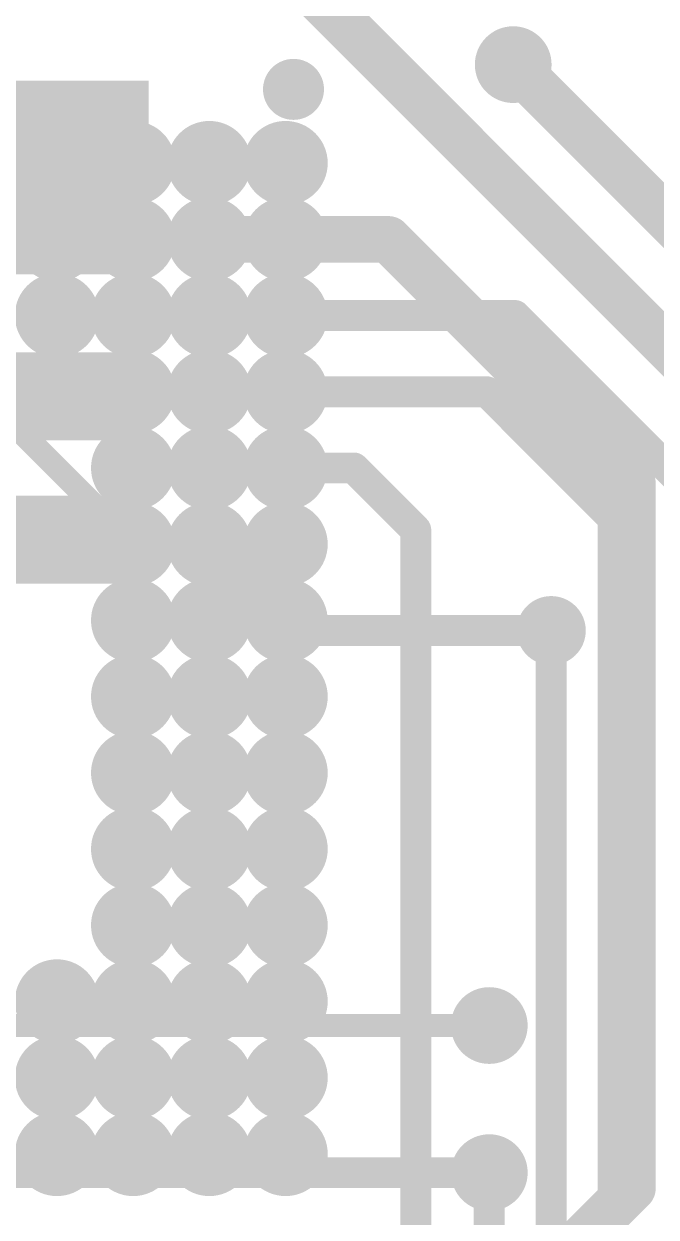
# Model space of a CAD drawing. Header units: millimetres. Extents: x -0.39 to 4.37, y -0.38 to 3.54.
# Drawn here: x 0.7956 to 0.9589, y 1.2773 to 1.5855 of the extents above; entities that cross this region are included whole.
import ezdxf

# ---------------------------------------------------------------- set-up
doc = ezdxf.new("R2010")
doc.units = ezdxf.units.MM
doc.header["$MEASUREMENT"] = 0
for name, color, linetype in [('BottomLayer', 5, 'Continuous'), ('BottomPaste', 16, 'Continuous'), ('BottomSolder', 6, 'Continuous'), ('TopLayer', 1, 'Continuous'), ('TopOverlay', 2, 'Continuous'), ('TopPaste', 8, 'Continuous'), ('TopSolder', 216, 'Continuous'), ('ViaHoleLayer', 16, 'Continuous')]:
    doc.layers.add(name, color=color, linetype=linetype)

# ---------------------------------------------------------------- blocks, each defined once
blk = doc.blocks.new('BGA_153_321')
at = {"layer": 'TopLayer'}
h = blk.add_hatch(color=1, dxfattribs=at)
edge = h.paths.add_edge_path()
edge.add_arc((-0.12795, 0.12795), 0.00689, 0, 360)
h = blk.add_hatch(color=1, dxfattribs=at)
edge = h.paths.add_edge_path()
edge.add_arc((-0.10827, 0.12795), 0.00689, 0, 360)
h = blk.add_hatch(color=1, dxfattribs=at)
edge = h.paths.add_edge_path()
edge.add_arc((-0.08858, 0.12795), 0.00689, 0, 360)
h = blk.add_hatch(color=1, dxfattribs=at)
edge = h.paths.add_edge_path()
edge.add_arc((-0.0689, 0.12795), 0.00689, 0, 360)
h = blk.add_hatch(color=1, dxfattribs=at)
edge = h.paths.add_edge_path()
edge.add_arc((-0.04921, 0.12795), 0.00689, 0, 360)
h = blk.add_hatch(color=1, dxfattribs=at)
edge = h.paths.add_edge_path()
edge.add_arc((-0.02953, 0.12795), 0.00689, 0, 360)
h = blk.add_hatch(color=1, dxfattribs=at)
edge = h.paths.add_edge_path()
edge.add_arc((-0.00984, 0.12795), 0.00689, 0, 360)
h = blk.add_hatch(color=1, dxfattribs=at)
edge = h.paths.add_edge_path()
edge.add_arc((0.00984, 0.12795), 0.00689, 0, 360)
h = blk.add_hatch(color=1, dxfattribs=at)
edge = h.paths.add_edge_path()
edge.add_arc((0.02953, 0.12795), 0.00689, 0, 360)
h = blk.add_hatch(color=1, dxfattribs=at)
edge = h.paths.add_edge_path()
edge.add_arc((0.04921, 0.12795), 0.00689, 0, 360)
h = blk.add_hatch(color=1, dxfattribs=at)
edge = h.paths.add_edge_path()
edge.add_arc((0.0689, 0.12795), 0.00689, 0, 360)
h = blk.add_hatch(color=1, dxfattribs=at)
edge = h.paths.add_edge_path()
edge.add_arc((0.08858, 0.12795), 0.00689, 0, 360)
h = blk.add_hatch(color=1, dxfattribs=at)
edge = h.paths.add_edge_path()
edge.add_arc((0.10827, 0.12795), 0.00689, 0, 360)
h = blk.add_hatch(color=1, dxfattribs=at)
edge = h.paths.add_edge_path()
edge.add_arc((0.12795, 0.12795), 0.00689, 0, 360)
h = blk.add_hatch(color=1, dxfattribs=at)
edge = h.paths.add_edge_path()
edge.add_arc((-0.12795, 0.10827), 0.00689, 0, 360)
h = blk.add_hatch(color=1, dxfattribs=at)
edge = h.paths.add_edge_path()
edge.add_arc((-0.10827, 0.10827), 0.00689, 0, 360)
h = blk.add_hatch(color=1, dxfattribs=at)
edge = h.paths.add_edge_path()
edge.add_arc((-0.08858, 0.10827), 0.00689, 0, 360)
h = blk.add_hatch(color=1, dxfattribs=at)
edge = h.paths.add_edge_path()
edge.add_arc((-0.0689, 0.10827), 0.00689, 0, 360)
h = blk.add_hatch(color=1, dxfattribs=at)
edge = h.paths.add_edge_path()
edge.add_arc((-0.04921, 0.10827), 0.00689, 0, 360)
h = blk.add_hatch(color=1, dxfattribs=at)
edge = h.paths.add_edge_path()
edge.add_arc((-0.02953, 0.10827), 0.00689, 0, 360)
h = blk.add_hatch(color=1, dxfattribs=at)
edge = h.paths.add_edge_path()
edge.add_arc((-0.00984, 0.10827), 0.00689, 0, 360)
h = blk.add_hatch(color=1, dxfattribs=at)
edge = h.paths.add_edge_path()
edge.add_arc((0.00984, 0.10827), 0.00689, 0, 360)
h = blk.add_hatch(color=1, dxfattribs=at)
edge = h.paths.add_edge_path()
edge.add_arc((0.02953, 0.10827), 0.00689, 0, 360)
h = blk.add_hatch(color=1, dxfattribs=at)
edge = h.paths.add_edge_path()
edge.add_arc((0.04921, 0.10827), 0.00689, 0, 360)
h = blk.add_hatch(color=1, dxfattribs=at)
edge = h.paths.add_edge_path()
edge.add_arc((0.0689, 0.10827), 0.00689, 0, 360)
h = blk.add_hatch(color=1, dxfattribs=at)
edge = h.paths.add_edge_path()
edge.add_arc((0.08858, 0.10827), 0.00689, 0, 360)
h = blk.add_hatch(color=1, dxfattribs=at)
edge = h.paths.add_edge_path()
edge.add_arc((0.10827, 0.10827), 0.00689, 0, 360)
h = blk.add_hatch(color=1, dxfattribs=at)
edge = h.paths.add_edge_path()
edge.add_arc((0.12795, 0.10827), 0.00689, 0, 360)
h = blk.add_hatch(color=1, dxfattribs=at)
edge = h.paths.add_edge_path()
edge.add_arc((-0.12795, 0.08858), 0.00689, 0, 360)
h = blk.add_hatch(color=1, dxfattribs=at)
edge = h.paths.add_edge_path()
edge.add_arc((-0.10827, 0.08858), 0.00689, 0, 360)
h = blk.add_hatch(color=1, dxfattribs=at)
edge = h.paths.add_edge_path()
edge.add_arc((-0.08858, 0.08858), 0.00689, 0, 360)
h = blk.add_hatch(color=1, dxfattribs=at)
edge = h.paths.add_edge_path()
edge.add_arc((-0.0689, 0.08858), 0.00689, 0, 360)
h = blk.add_hatch(color=1, dxfattribs=at)
edge = h.paths.add_edge_path()
edge.add_arc((-0.04921, 0.08858), 0.00689, 0, 360)
h = blk.add_hatch(color=1, dxfattribs=at)
edge = h.paths.add_edge_path()
edge.add_arc((-0.02953, 0.08858), 0.00689, 0, 360)
h = blk.add_hatch(color=1, dxfattribs=at)
edge = h.paths.add_edge_path()
edge.add_arc((-0.00984, 0.08858), 0.00689, 0, 360)
h = blk.add_hatch(color=1, dxfattribs=at)
edge = h.paths.add_edge_path()
edge.add_arc((0.00984, 0.08858), 0.00689, 0, 360)
h = blk.add_hatch(color=1, dxfattribs=at)
edge = h.paths.add_edge_path()
edge.add_arc((0.02953, 0.08858), 0.00689, 0, 360)
h = blk.add_hatch(color=1, dxfattribs=at)
edge = h.paths.add_edge_path()
edge.add_arc((0.04921, 0.08858), 0.00689, 0, 360)
h = blk.add_hatch(color=1, dxfattribs=at)
edge = h.paths.add_edge_path()
edge.add_arc((0.0689, 0.08858), 0.00689, 0, 360)
h = blk.add_hatch(color=1, dxfattribs=at)
edge = h.paths.add_edge_path()
edge.add_arc((0.08858, 0.08858), 0.00689, 0, 360)
h = blk.add_hatch(color=1, dxfattribs=at)
edge = h.paths.add_edge_path()
edge.add_arc((0.10827, 0.08858), 0.00689, 0, 360)
h = blk.add_hatch(color=1, dxfattribs=at)
edge = h.paths.add_edge_path()
edge.add_arc((0.12795, 0.08858), 0.00689, 0, 360)
h = blk.add_hatch(color=1, dxfattribs=at)
edge = h.paths.add_edge_path()
edge.add_arc((-0.12795, 0.0689), 0.00689, 0, 360)
h = blk.add_hatch(color=1, dxfattribs=at)
edge = h.paths.add_edge_path()
edge.add_arc((-0.10827, 0.0689), 0.00689, 0, 360)
h = blk.add_hatch(color=1, dxfattribs=at)
edge = h.paths.add_edge_path()
edge.add_arc((-0.08858, 0.0689), 0.00689, 0, 360)
h = blk.add_hatch(color=1, dxfattribs=at)
edge = h.paths.add_edge_path()
edge.add_arc((-0.0689, 0.0689), 0.00689, 0, 360)
h = blk.add_hatch(color=1, dxfattribs=at)
edge = h.paths.add_edge_path()
edge.add_arc((0.08858, 0.0689), 0.00689, 0, 360)
h = blk.add_hatch(color=1, dxfattribs=at)
edge = h.paths.add_edge_path()
edge.add_arc((0.10827, 0.0689), 0.00689, 0, 360)
h = blk.add_hatch(color=1, dxfattribs=at)
edge = h.paths.add_edge_path()
edge.add_arc((0.12795, 0.0689), 0.00689, 0, 360)
at = {"layer": 'TopPaste'}
h = blk.add_hatch(color=8, dxfattribs=at)
edge = h.paths.add_edge_path()
edge.add_arc((-0.12795, 0.12795), 0.00689, 0, 360)
h = blk.add_hatch(color=8, dxfattribs=at)
edge = h.paths.add_edge_path()
edge.add_arc((-0.10827, 0.12795), 0.00689, 0, 360)
h = blk.add_hatch(color=8, dxfattribs=at)
edge = h.paths.add_edge_path()
edge.add_arc((-0.08858, 0.12795), 0.00689, 0, 360)
h = blk.add_hatch(color=8, dxfattribs=at)
edge = h.paths.add_edge_path()
edge.add_arc((-0.0689, 0.12795), 0.00689, 0, 360)
h = blk.add_hatch(color=8, dxfattribs=at)
edge = h.paths.add_edge_path()
edge.add_arc((-0.04921, 0.12795), 0.00689, 0, 360)
h = blk.add_hatch(color=8, dxfattribs=at)
edge = h.paths.add_edge_path()
edge.add_arc((-0.02953, 0.12795), 0.00689, 0, 360)
h = blk.add_hatch(color=8, dxfattribs=at)
edge = h.paths.add_edge_path()
edge.add_arc((-0.00984, 0.12795), 0.00689, 0, 360)
h = blk.add_hatch(color=8, dxfattribs=at)
edge = h.paths.add_edge_path()
edge.add_arc((0.00984, 0.12795), 0.00689, 0, 360)
h = blk.add_hatch(color=8, dxfattribs=at)
edge = h.paths.add_edge_path()
edge.add_arc((0.02953, 0.12795), 0.00689, 0, 360)
h = blk.add_hatch(color=8, dxfattribs=at)
edge = h.paths.add_edge_path()
edge.add_arc((0.04921, 0.12795), 0.00689, 0, 360)
h = blk.add_hatch(color=8, dxfattribs=at)
edge = h.paths.add_edge_path()
edge.add_arc((0.0689, 0.12795), 0.00689, 0, 360)
h = blk.add_hatch(color=8, dxfattribs=at)
edge = h.paths.add_edge_path()
edge.add_arc((0.08858, 0.12795), 0.00689, 0, 360)
h = blk.add_hatch(color=8, dxfattribs=at)
edge = h.paths.add_edge_path()
edge.add_arc((0.10827, 0.12795), 0.00689, 0, 360)
h = blk.add_hatch(color=8, dxfattribs=at)
edge = h.paths.add_edge_path()
edge.add_arc((0.12795, 0.12795), 0.00689, 0, 360)
h = blk.add_hatch(color=8, dxfattribs=at)
edge = h.paths.add_edge_path()
edge.add_arc((-0.12795, 0.10827), 0.00689, 0, 360)
h = blk.add_hatch(color=8, dxfattribs=at)
edge = h.paths.add_edge_path()
edge.add_arc((-0.10827, 0.10827), 0.00689, 0, 360)
h = blk.add_hatch(color=8, dxfattribs=at)
edge = h.paths.add_edge_path()
edge.add_arc((-0.08858, 0.10827), 0.00689, 0, 360)
h = blk.add_hatch(color=8, dxfattribs=at)
edge = h.paths.add_edge_path()
edge.add_arc((-0.0689, 0.10827), 0.00689, 0, 360)
h = blk.add_hatch(color=8, dxfattribs=at)
edge = h.paths.add_edge_path()
edge.add_arc((-0.04921, 0.10827), 0.00689, 0, 360)
h = blk.add_hatch(color=8, dxfattribs=at)
edge = h.paths.add_edge_path()
edge.add_arc((-0.02953, 0.10827), 0.00689, 0, 360)
h = blk.add_hatch(color=8, dxfattribs=at)
edge = h.paths.add_edge_path()
edge.add_arc((-0.00984, 0.10827), 0.00689, 0, 360)
h = blk.add_hatch(color=8, dxfattribs=at)
edge = h.paths.add_edge_path()
edge.add_arc((0.00984, 0.10827), 0.00689, 0, 360)
h = blk.add_hatch(color=8, dxfattribs=at)
edge = h.paths.add_edge_path()
edge.add_arc((0.02953, 0.10827), 0.00689, 0, 360)
h = blk.add_hatch(color=8, dxfattribs=at)
edge = h.paths.add_edge_path()
edge.add_arc((0.04921, 0.10827), 0.00689, 0, 360)
h = blk.add_hatch(color=8, dxfattribs=at)
edge = h.paths.add_edge_path()
edge.add_arc((0.0689, 0.10827), 0.00689, 0, 360)
h = blk.add_hatch(color=8, dxfattribs=at)
edge = h.paths.add_edge_path()
edge.add_arc((0.08858, 0.10827), 0.00689, 0, 360)
h = blk.add_hatch(color=8, dxfattribs=at)
edge = h.paths.add_edge_path()
edge.add_arc((0.10827, 0.10827), 0.00689, 0, 360)
h = blk.add_hatch(color=8, dxfattribs=at)
edge = h.paths.add_edge_path()
edge.add_arc((0.12795, 0.10827), 0.00689, 0, 360)
h = blk.add_hatch(color=8, dxfattribs=at)
edge = h.paths.add_edge_path()
edge.add_arc((-0.12795, 0.08858), 0.00689, 0, 360)
h = blk.add_hatch(color=8, dxfattribs=at)
edge = h.paths.add_edge_path()
edge.add_arc((-0.10827, 0.08858), 0.00689, 0, 360)
h = blk.add_hatch(color=8, dxfattribs=at)
edge = h.paths.add_edge_path()
edge.add_arc((-0.08858, 0.08858), 0.00689, 0, 360)
h = blk.add_hatch(color=8, dxfattribs=at)
edge = h.paths.add_edge_path()
edge.add_arc((-0.0689, 0.08858), 0.00689, 0, 360)
h = blk.add_hatch(color=8, dxfattribs=at)
edge = h.paths.add_edge_path()
edge.add_arc((-0.04921, 0.08858), 0.00689, 0, 360)
h = blk.add_hatch(color=8, dxfattribs=at)
edge = h.paths.add_edge_path()
edge.add_arc((-0.02953, 0.08858), 0.00689, 0, 360)
h = blk.add_hatch(color=8, dxfattribs=at)
edge = h.paths.add_edge_path()
edge.add_arc((-0.00984, 0.08858), 0.00689, 0, 360)
h = blk.add_hatch(color=8, dxfattribs=at)
edge = h.paths.add_edge_path()
edge.add_arc((0.00984, 0.08858), 0.00689, 0, 360)
h = blk.add_hatch(color=8, dxfattribs=at)
edge = h.paths.add_edge_path()
edge.add_arc((0.02953, 0.08858), 0.00689, 0, 360)
h = blk.add_hatch(color=8, dxfattribs=at)
edge = h.paths.add_edge_path()
edge.add_arc((0.04921, 0.08858), 0.00689, 0, 360)
h = blk.add_hatch(color=8, dxfattribs=at)
edge = h.paths.add_edge_path()
edge.add_arc((0.0689, 0.08858), 0.00689, 0, 360)
h = blk.add_hatch(color=8, dxfattribs=at)
edge = h.paths.add_edge_path()
edge.add_arc((0.08858, 0.08858), 0.00689, 0, 360)
h = blk.add_hatch(color=8, dxfattribs=at)
edge = h.paths.add_edge_path()
edge.add_arc((0.10827, 0.08858), 0.00689, 0, 360)
h = blk.add_hatch(color=8, dxfattribs=at)
edge = h.paths.add_edge_path()
edge.add_arc((0.12795, 0.08858), 0.00689, 0, 360)
h = blk.add_hatch(color=8, dxfattribs=at)
edge = h.paths.add_edge_path()
edge.add_arc((-0.12795, 0.0689), 0.00689, 0, 360)
h = blk.add_hatch(color=8, dxfattribs=at)
edge = h.paths.add_edge_path()
edge.add_arc((-0.10827, 0.0689), 0.00689, 0, 360)
h = blk.add_hatch(color=8, dxfattribs=at)
edge = h.paths.add_edge_path()
edge.add_arc((-0.08858, 0.0689), 0.00689, 0, 360)
h = blk.add_hatch(color=8, dxfattribs=at)
edge = h.paths.add_edge_path()
edge.add_arc((-0.0689, 0.0689), 0.00689, 0, 360)
h = blk.add_hatch(color=8, dxfattribs=at)
edge = h.paths.add_edge_path()
edge.add_arc((0.08858, 0.0689), 0.00689, 0, 360)
h = blk.add_hatch(color=8, dxfattribs=at)
edge = h.paths.add_edge_path()
edge.add_arc((0.10827, 0.0689), 0.00689, 0, 360)
h = blk.add_hatch(color=8, dxfattribs=at)
edge = h.paths.add_edge_path()
edge.add_arc((0.12795, 0.0689), 0.00689, 0, 360)
at = {"layer": 'TopSolder'}
h = blk.add_hatch(color=216, dxfattribs=at)
edge = h.paths.add_edge_path()
edge.add_arc((-0.12795, 0.12795), 0.01089, 0, 360)
h = blk.add_hatch(color=216, dxfattribs=at)
edge = h.paths.add_edge_path()
edge.add_arc((-0.10827, 0.12795), 0.01089, 0, 360)
h = blk.add_hatch(color=216, dxfattribs=at)
edge = h.paths.add_edge_path()
edge.add_arc((-0.08858, 0.12795), 0.01089, 0, 360)
h = blk.add_hatch(color=216, dxfattribs=at)
edge = h.paths.add_edge_path()
edge.add_arc((-0.0689, 0.12795), 0.01089, 0, 360)
h = blk.add_hatch(color=216, dxfattribs=at)
edge = h.paths.add_edge_path()
edge.add_arc((-0.04921, 0.12795), 0.01089, 0, 360)
h = blk.add_hatch(color=216, dxfattribs=at)
edge = h.paths.add_edge_path()
edge.add_arc((-0.02953, 0.12795), 0.01089, 0, 360)
h = blk.add_hatch(color=216, dxfattribs=at)
edge = h.paths.add_edge_path()
edge.add_arc((-0.00984, 0.12795), 0.01089, 0, 360)
h = blk.add_hatch(color=216, dxfattribs=at)
edge = h.paths.add_edge_path()
edge.add_arc((0.00984, 0.12795), 0.01089, 0, 360)
h = blk.add_hatch(color=216, dxfattribs=at)
edge = h.paths.add_edge_path()
edge.add_arc((0.02953, 0.12795), 0.01089, 0, 360)
h = blk.add_hatch(color=216, dxfattribs=at)
edge = h.paths.add_edge_path()
edge.add_arc((0.04921, 0.12795), 0.01089, 0, 360)
h = blk.add_hatch(color=216, dxfattribs=at)
edge = h.paths.add_edge_path()
edge.add_arc((0.0689, 0.12795), 0.01089, 0, 360)
h = blk.add_hatch(color=216, dxfattribs=at)
edge = h.paths.add_edge_path()
edge.add_arc((0.08858, 0.12795), 0.01089, 0, 360)
h = blk.add_hatch(color=216, dxfattribs=at)
edge = h.paths.add_edge_path()
edge.add_arc((0.10827, 0.12795), 0.01089, 0, 360)
h = blk.add_hatch(color=216, dxfattribs=at)
edge = h.paths.add_edge_path()
edge.add_arc((0.12795, 0.12795), 0.01089, 0, 360)
h = blk.add_hatch(color=216, dxfattribs=at)
edge = h.paths.add_edge_path()
edge.add_arc((-0.12795, 0.10827), 0.01089, 0, 360)
h = blk.add_hatch(color=216, dxfattribs=at)
edge = h.paths.add_edge_path()
edge.add_arc((-0.10827, 0.10827), 0.01089, 0, 360)
h = blk.add_hatch(color=216, dxfattribs=at)
edge = h.paths.add_edge_path()
edge.add_arc((-0.08858, 0.10827), 0.01089, 0, 360)
h = blk.add_hatch(color=216, dxfattribs=at)
edge = h.paths.add_edge_path()
edge.add_arc((-0.0689, 0.10827), 0.01089, 0, 360)
h = blk.add_hatch(color=216, dxfattribs=at)
edge = h.paths.add_edge_path()
edge.add_arc((-0.04921, 0.10827), 0.01089, 0, 360)
h = blk.add_hatch(color=216, dxfattribs=at)
edge = h.paths.add_edge_path()
edge.add_arc((-0.02953, 0.10827), 0.01089, 0, 360)
h = blk.add_hatch(color=216, dxfattribs=at)
edge = h.paths.add_edge_path()
edge.add_arc((-0.00984, 0.10827), 0.01089, 0, 360)
h = blk.add_hatch(color=216, dxfattribs=at)
edge = h.paths.add_edge_path()
edge.add_arc((0.00984, 0.10827), 0.01089, 0, 360)
h = blk.add_hatch(color=216, dxfattribs=at)
edge = h.paths.add_edge_path()
edge.add_arc((0.02953, 0.10827), 0.01089, 0, 360)
h = blk.add_hatch(color=216, dxfattribs=at)
edge = h.paths.add_edge_path()
edge.add_arc((0.04921, 0.10827), 0.01089, 0, 360)
h = blk.add_hatch(color=216, dxfattribs=at)
edge = h.paths.add_edge_path()
edge.add_arc((0.0689, 0.10827), 0.01089, 0, 360)
h = blk.add_hatch(color=216, dxfattribs=at)
edge = h.paths.add_edge_path()
edge.add_arc((0.08858, 0.10827), 0.01089, 0, 360)
h = blk.add_hatch(color=216, dxfattribs=at)
edge = h.paths.add_edge_path()
edge.add_arc((0.10827, 0.10827), 0.01089, 0, 360)
h = blk.add_hatch(color=216, dxfattribs=at)
edge = h.paths.add_edge_path()
edge.add_arc((0.12795, 0.10827), 0.01089, 0, 360)
h = blk.add_hatch(color=216, dxfattribs=at)
edge = h.paths.add_edge_path()
edge.add_arc((-0.12795, 0.08858), 0.01089, 0, 360)
h = blk.add_hatch(color=216, dxfattribs=at)
edge = h.paths.add_edge_path()
edge.add_arc((-0.10827, 0.08858), 0.01089, 0, 360)
h = blk.add_hatch(color=216, dxfattribs=at)
edge = h.paths.add_edge_path()
edge.add_arc((-0.08858, 0.08858), 0.01089, 0, 360)
h = blk.add_hatch(color=216, dxfattribs=at)
edge = h.paths.add_edge_path()
edge.add_arc((-0.0689, 0.08858), 0.01089, 0, 360)
h = blk.add_hatch(color=216, dxfattribs=at)
edge = h.paths.add_edge_path()
edge.add_arc((-0.04921, 0.08858), 0.01089, 0, 360)
h = blk.add_hatch(color=216, dxfattribs=at)
edge = h.paths.add_edge_path()
edge.add_arc((-0.02953, 0.08858), 0.01089, 0, 360)
h = blk.add_hatch(color=216, dxfattribs=at)
edge = h.paths.add_edge_path()
edge.add_arc((-0.00984, 0.08858), 0.01089, 0, 360)
h = blk.add_hatch(color=216, dxfattribs=at)
edge = h.paths.add_edge_path()
edge.add_arc((0.00984, 0.08858), 0.01089, 0, 360)
h = blk.add_hatch(color=216, dxfattribs=at)
edge = h.paths.add_edge_path()
edge.add_arc((0.02953, 0.08858), 0.01089, 0, 360)
h = blk.add_hatch(color=216, dxfattribs=at)
edge = h.paths.add_edge_path()
edge.add_arc((0.04921, 0.08858), 0.01089, 0, 360)
h = blk.add_hatch(color=216, dxfattribs=at)
edge = h.paths.add_edge_path()
edge.add_arc((0.0689, 0.08858), 0.01089, 0, 360)
h = blk.add_hatch(color=216, dxfattribs=at)
edge = h.paths.add_edge_path()
edge.add_arc((0.08858, 0.08858), 0.01089, 0, 360)
h = blk.add_hatch(color=216, dxfattribs=at)
edge = h.paths.add_edge_path()
edge.add_arc((0.10827, 0.08858), 0.01089, 0, 360)
h = blk.add_hatch(color=216, dxfattribs=at)
edge = h.paths.add_edge_path()
edge.add_arc((0.12795, 0.08858), 0.01089, 0, 360)
h = blk.add_hatch(color=216, dxfattribs=at)
edge = h.paths.add_edge_path()
edge.add_arc((-0.12795, 0.0689), 0.01089, 0, 360)
h = blk.add_hatch(color=216, dxfattribs=at)
edge = h.paths.add_edge_path()
edge.add_arc((-0.10827, 0.0689), 0.01089, 0, 360)
h = blk.add_hatch(color=216, dxfattribs=at)
edge = h.paths.add_edge_path()
edge.add_arc((-0.08858, 0.0689), 0.01089, 0, 360)
h = blk.add_hatch(color=216, dxfattribs=at)
edge = h.paths.add_edge_path()
edge.add_arc((-0.0689, 0.0689), 0.01089, 0, 360)
h = blk.add_hatch(color=216, dxfattribs=at)
edge = h.paths.add_edge_path()
edge.add_arc((0.08858, 0.0689), 0.01089, 0, 360)
h = blk.add_hatch(color=216, dxfattribs=at)
edge = h.paths.add_edge_path()
edge.add_arc((0.10827, 0.0689), 0.01089, 0, 360)
h = blk.add_hatch(color=216, dxfattribs=at)
edge = h.paths.add_edge_path()
edge.add_arc((0.12795, 0.0689), 0.01089, 0, 360)
at = {"layer": 'TopOverlay'}
for points, const_width in [([(-0.14306, 0.13, 1), (-0.15094, 0.13, 1)], 0.00787), ([(-0.15291, 0.13, 1), (-0.14897, 0.13, 1)], 0.00394), ([(-0.14503, 0.13, 1), (-0.14109, 0.13, 1)], 0.00394)]:
    blk.add_lwpolyline(points, format="xyb", close=True, dxfattribs=dict(at, const_width=const_width))
blk = doc.blocks.new('C___0402_B_442')
at = {"layer": 'BottomLayer'}
for points in [[(-0.0095, 0.0125), (-0.0095, -0.0125), (-0.0275, -0.0125), (-0.0275, 0.0125)], [(0.0275, 0.0125), (0.0275, -0.0125), (0.0095, -0.0125), (0.0095, 0.0125)]]:
    blk.add_hatch(color=5, dxfattribs=at).paths.add_polyline_path(points)
at = {"layer": 'BottomPaste'}
for points in [[(-0.0095, 0.0125), (-0.0095, -0.0125), (-0.0275, -0.0125), (-0.0275, 0.0125)], [(0.0275, 0.0125), (0.0275, -0.0125), (0.0095, -0.0125), (0.0095, 0.0125)]]:
    blk.add_hatch(color=16, dxfattribs=at).paths.add_polyline_path(points)
at = {"layer": 'BottomSolder'}
for points in [[(-0.00714, 0.01486), (-0.00714, -0.01486), (-0.02986, -0.01486), (-0.02986, 0.01486)], [(0.02986, 0.01486), (0.02986, -0.01486), (0.00714, -0.01486), (0.00714, 0.01486)]]:
    blk.add_hatch(color=6, dxfattribs=at).paths.add_polyline_path(points)

msp = doc.modelspace()

# ---------------------------------------------------------------- hatches: boundary and pattern name
at = {"layer": 'BottomLayer'}
h = msp.add_hatch(color=5, dxfattribs=at)
edge = h.paths.add_edge_path()
edge.add_arc((0.922, 1.575), 0.00591, 0, 360)
msp.add_hatch(color=5, dxfattribs=at).paths.add_polyline_path([(0.76982, 1.52082), (0.82782, 1.52082), (0.82782, 1.57082), (0.76982, 1.57082)])
h = msp.add_hatch(color=5, dxfattribs=at)
edge = h.paths.add_edge_path()
edge.add_arc((0.82342, 1.52936), 0.00492, 0, 360)
h = msp.add_hatch(color=5, dxfattribs=at)
edge = h.paths.add_edge_path()
edge.add_arc((0.84351, 1.52988), 0.00492, 0, 360)
h = msp.add_hatch(color=5, dxfattribs=at)
edge = h.paths.add_edge_path()
edge.add_arc((0.84351, 1.51019), 0.00492, 0, 360)
h = msp.add_hatch(color=5, dxfattribs=at)
edge = h.paths.add_edge_path()
edge.add_arc((0.82403, 1.49082), 0.00492, 0, 360)
h = msp.add_hatch(color=5, dxfattribs=at)
edge = h.paths.add_edge_path()
edge.add_arc((0.84351, 1.49051), 0.00492, 0, 360)
h = msp.add_hatch(color=5, dxfattribs=at)
edge = h.paths.add_edge_path()
edge.add_arc((0.84351, 1.47082), 0.00492, 0, 360)
h = msp.add_hatch(color=5, dxfattribs=at)
edge = h.paths.add_edge_path()
edge.add_arc((0.84351, 1.45114), 0.00492, 0, 360)
h = msp.add_hatch(color=5, dxfattribs=at)
edge = h.paths.add_edge_path()
edge.add_arc((0.86282, 1.45182), 0.00492, 0, 360)
h = msp.add_hatch(color=5, dxfattribs=at)
edge = h.paths.add_edge_path()
edge.add_arc((0.93182, 1.42882), 0.00492, 0, 360)
h = msp.add_hatch(color=5, dxfattribs=at)
edge = h.paths.add_edge_path()
edge.add_arc((0.91582, 1.32682), 0.00591, 0, 360)
h = msp.add_hatch(color=5, dxfattribs=at)
edge = h.paths.add_edge_path()
edge.add_arc((0.91582, 1.28882), 0.00591, 0, 360)
at = {"layer": 'BottomSolder'}
h = msp.add_hatch(color=6, dxfattribs=at)
edge = h.paths.add_edge_path()
edge.add_arc((0.922, 1.575), 0.00991, 0, 360)
h = msp.add_hatch(color=6, dxfattribs=at)
edge = h.paths.add_edge_path()
edge.add_arc((0.82342, 1.52936), 0.00892, 0, 360)
h = msp.add_hatch(color=6, dxfattribs=at)
edge = h.paths.add_edge_path()
edge.add_arc((0.84351, 1.52988), 0.00892, 0, 360)
h = msp.add_hatch(color=6, dxfattribs=at)
edge = h.paths.add_edge_path()
edge.add_arc((0.84351, 1.51019), 0.00892, 0, 360)
h = msp.add_hatch(color=6, dxfattribs=at)
edge = h.paths.add_edge_path()
edge.add_arc((0.82403, 1.49082), 0.00892, 0, 360)
h = msp.add_hatch(color=6, dxfattribs=at)
edge = h.paths.add_edge_path()
edge.add_arc((0.84351, 1.49051), 0.00892, 0, 360)
h = msp.add_hatch(color=6, dxfattribs=at)
edge = h.paths.add_edge_path()
edge.add_arc((0.84351, 1.47082), 0.00892, 0, 360)
h = msp.add_hatch(color=6, dxfattribs=at)
edge = h.paths.add_edge_path()
edge.add_arc((0.84351, 1.45114), 0.00892, 0, 360)
h = msp.add_hatch(color=6, dxfattribs=at)
edge = h.paths.add_edge_path()
edge.add_arc((0.86282, 1.45182), 0.00892, 0, 360)
h = msp.add_hatch(color=6, dxfattribs=at)
edge = h.paths.add_edge_path()
edge.add_arc((0.93182, 1.42882), 0.00892, 0, 360)
h = msp.add_hatch(color=6, dxfattribs=at)
edge = h.paths.add_edge_path()
edge.add_arc((0.91582, 1.32682), 0.00991, 0, 360)
h = msp.add_hatch(color=6, dxfattribs=at)
edge = h.paths.add_edge_path()
edge.add_arc((0.91582, 1.28882), 0.00991, 0, 360)
at = {"layer": 'TopLayer'}
h = msp.add_hatch(color=1, dxfattribs=at)
edge = h.paths.add_edge_path()
edge.add_arc((0.922, 1.575), 0.00591, 0, 360)
h = msp.add_hatch(color=1, dxfattribs=at)
edge = h.paths.add_edge_path()
edge.add_arc((0.82342, 1.52936), 0.00492, 0, 360)
h = msp.add_hatch(color=1, dxfattribs=at)
edge = h.paths.add_edge_path()
edge.add_arc((0.84351, 1.52988), 0.00492, 0, 360)
h = msp.add_hatch(color=1, dxfattribs=at)
edge = h.paths.add_edge_path()
edge.add_arc((0.84351, 1.51019), 0.00492, 0, 360)
h = msp.add_hatch(color=1, dxfattribs=at)
edge = h.paths.add_edge_path()
edge.add_arc((0.82403, 1.49082), 0.00492, 0, 360)
h = msp.add_hatch(color=1, dxfattribs=at)
edge = h.paths.add_edge_path()
edge.add_arc((0.84351, 1.49051), 0.00492, 0, 360)
h = msp.add_hatch(color=1, dxfattribs=at)
edge = h.paths.add_edge_path()
edge.add_arc((0.84351, 1.47082), 0.00492, 0, 360)
h = msp.add_hatch(color=1, dxfattribs=at)
edge = h.paths.add_edge_path()
edge.add_arc((0.84351, 1.45114), 0.00492, 0, 360)
h = msp.add_hatch(color=1, dxfattribs=at)
edge = h.paths.add_edge_path()
edge.add_arc((0.86282, 1.45182), 0.00492, 0, 360)
h = msp.add_hatch(color=1, dxfattribs=at)
edge = h.paths.add_edge_path()
edge.add_arc((0.93182, 1.42882), 0.00492, 0, 360)
h = msp.add_hatch(color=1, dxfattribs=at)
edge = h.paths.add_edge_path()
edge.add_arc((0.91582, 1.32682), 0.00591, 0, 360)
h = msp.add_hatch(color=1, dxfattribs=at)
edge = h.paths.add_edge_path()
edge.add_arc((0.91582, 1.28882), 0.00591, 0, 360)
at = {"layer": 'TopSolder'}
h = msp.add_hatch(color=216, dxfattribs=at)
edge = h.paths.add_edge_path()
edge.add_arc((0.922, 1.575), 0.00991, 0, 360)
h = msp.add_hatch(color=216, dxfattribs=at)
edge = h.paths.add_edge_path()
edge.add_arc((0.82342, 1.52936), 0.00892, 0, 360)
h = msp.add_hatch(color=216, dxfattribs=at)
edge = h.paths.add_edge_path()
edge.add_arc((0.84351, 1.52988), 0.00892, 0, 360)
h = msp.add_hatch(color=216, dxfattribs=at)
edge = h.paths.add_edge_path()
edge.add_arc((0.84351, 1.51019), 0.00892, 0, 360)
h = msp.add_hatch(color=216, dxfattribs=at)
edge = h.paths.add_edge_path()
edge.add_arc((0.82403, 1.49082), 0.00892, 0, 360)
h = msp.add_hatch(color=216, dxfattribs=at)
edge = h.paths.add_edge_path()
edge.add_arc((0.84351, 1.49051), 0.00892, 0, 360)
h = msp.add_hatch(color=216, dxfattribs=at)
edge = h.paths.add_edge_path()
edge.add_arc((0.84351, 1.47082), 0.00892, 0, 360)
h = msp.add_hatch(color=216, dxfattribs=at)
edge = h.paths.add_edge_path()
edge.add_arc((0.84351, 1.45114), 0.00892, 0, 360)
h = msp.add_hatch(color=216, dxfattribs=at)
edge = h.paths.add_edge_path()
edge.add_arc((0.86282, 1.45182), 0.00892, 0, 360)
h = msp.add_hatch(color=216, dxfattribs=at)
edge = h.paths.add_edge_path()
edge.add_arc((0.93182, 1.42882), 0.00892, 0, 360)
h = msp.add_hatch(color=216, dxfattribs=at)
edge = h.paths.add_edge_path()
edge.add_arc((0.91582, 1.32682), 0.00991, 0, 360)
h = msp.add_hatch(color=216, dxfattribs=at)
edge = h.paths.add_edge_path()
edge.add_arc((0.91582, 1.28882), 0.00991, 0, 360)
at = {"layer": 'ViaHoleLayer'}
h = msp.add_hatch(color=16, dxfattribs=at)
edge = h.paths.add_edge_path()
edge.add_arc((0.922, 1.575), 0.00394, 0, 360)
h = msp.add_hatch(color=16, dxfattribs=at)
edge = h.paths.add_edge_path()
edge.add_arc((0.82342, 1.52936), 0.00394, 0, 360)
h = msp.add_hatch(color=16, dxfattribs=at)
edge = h.paths.add_edge_path()
edge.add_arc((0.84351, 1.52988), 0.00394, 0, 360)
h = msp.add_hatch(color=16, dxfattribs=at)
edge = h.paths.add_edge_path()
edge.add_arc((0.84351, 1.51019), 0.00394, 0, 360)
h = msp.add_hatch(color=16, dxfattribs=at)
edge = h.paths.add_edge_path()
edge.add_arc((0.82403, 1.49082), 0.00394, 0, 360)
h = msp.add_hatch(color=16, dxfattribs=at)
edge = h.paths.add_edge_path()
edge.add_arc((0.84351, 1.49051), 0.00394, 0, 360)
h = msp.add_hatch(color=16, dxfattribs=at)
edge = h.paths.add_edge_path()
edge.add_arc((0.84351, 1.47082), 0.00394, 0, 360)
h = msp.add_hatch(color=16, dxfattribs=at)
edge = h.paths.add_edge_path()
edge.add_arc((0.84351, 1.45114), 0.00394, 0, 360)
h = msp.add_hatch(color=16, dxfattribs=at)
edge = h.paths.add_edge_path()
edge.add_arc((0.86282, 1.45182), 0.00394, 0, 360)
h = msp.add_hatch(color=16, dxfattribs=at)
edge = h.paths.add_edge_path()
edge.add_arc((0.93182, 1.42882), 0.00394, 0, 360)
h = msp.add_hatch(color=16, dxfattribs=at)
edge = h.paths.add_edge_path()
edge.add_arc((0.91582, 1.32682), 0.00394, 0, 360)
h = msp.add_hatch(color=16, dxfattribs=at)
edge = h.paths.add_edge_path()
edge.add_arc((0.91582, 1.28882), 0.00394, 0, 360)

# ---------------------------------------------------------------- linework, layer by layer
at = {"layer": 'BottomLayer'}
for points, const_width in [([(0.6114, 1.85243), (1.03085, 1.43297)], 0.012), ([(0.922, 1.575), (0.967, 1.53)], 0.012), ([(0.84351, 1.52988), (0.88977, 1.52988)], 0.012), ([(0.88977, 1.52988), (0.95282, 1.46682)], 0.012), ([(0.76582, 1.48932), (0.80482, 1.48932)], 0.018), ([(0.80482, 1.48932), (0.82232, 1.48932)], 0.018), ([(0.95282, 1.28482), (0.95282, 1.46682)], 0.012), ([(0.76232, 1.45232), (0.80482, 1.45232)], 0.018), ([(0.80482, 1.45232), (0.80532, 1.45232)], 0.012), ([(0.80532, 1.45232), (0.80582, 1.45282)], 0.012), ([(0.84351, 1.45114), (0.86582, 1.42882)], 0.008), ([(0.86582, 1.42882), (0.93182, 1.42882)], 0.008), ([(0.66082, 1.32682), (0.91582, 1.32682)], 0.006), ([(0.67482, 1.28882), (0.91582, 1.28882)], 0.008), ([(0.88082, 1.21282), (0.95282, 1.28482)], 0.012)]:
    msp.add_lwpolyline(points, dxfattribs=dict(at, const_width=const_width))
for points, const_width in [([(0.919, 1.575, 1), (0.925, 1.575, 1)], 0.006), ([(0.84051, 1.52988, 1), (0.84651, 1.52988, 1)], 0.006), ([(0.88677, 1.52988, 1), (0.89277, 1.52988, 1)], 0.006), ([(0.88677, 1.52988, 1), (0.89277, 1.52988, 1)], 0.006), ([(0.80032, 1.48932, 1), (0.80932, 1.48932, 1)], 0.009), ([(0.80032, 1.48932, 1), (0.80932, 1.48932, 1)], 0.009), ([(0.81782, 1.48932, 1), (0.82682, 1.48932, 1)], 0.009), ([(0.94982, 1.46682, 1), (0.95582, 1.46682, 1)], 0.006), ([(0.94982, 1.46682, 1), (0.95582, 1.46682, 1)], 0.006), ([(0.80032, 1.45232, 1), (0.80932, 1.45232, 1)], 0.009), ([(0.80182, 1.45232, 1), (0.80782, 1.45232, 1)], 0.006), ([(0.80232, 1.45232, 1), (0.80832, 1.45232, 1)], 0.006), ([(0.80232, 1.45232, 1), (0.80832, 1.45232, 1)], 0.006), ([(0.80282, 1.45282, 1), (0.80882, 1.45282, 1)], 0.006), ([(0.84151, 1.45114, 1), (0.84551, 1.45114, 1)], 0.004), ([(0.86382, 1.42882, 1), (0.86782, 1.42882, 1)], 0.004), ([(0.86382, 1.42882, 1), (0.86782, 1.42882, 1)], 0.004), ([(0.92982, 1.42882, 1), (0.93382, 1.42882, 1)], 0.004), ([(0.91432, 1.32682, 1), (0.91732, 1.32682, 1)], 0.003), ([(0.91382, 1.28882, 1), (0.91782, 1.28882, 1)], 0.004), ([(0.94982, 1.28482, 1), (0.95582, 1.28482, 1)], 0.006), ([(0.94982, 1.28482, 1), (0.95582, 1.28482, 1)], 0.006)]:
    msp.add_lwpolyline(points, format="xyb", close=True, dxfattribs=dict(at, const_width=const_width))
at = {"layer": 'TopLayer'}
for points, const_width in [([(0.86319, 1.51019), (0.92245, 1.51019)], 0.008), ([(0.92245, 1.51019), (0.96382, 1.46882)], 0.008), ([(0.78414, 1.49082), (0.82382, 1.45114)], 0.006), ([(0.86319, 1.49051), (0.91514, 1.49051)], 0.008), ([(0.91514, 1.49051), (0.94782, 1.45782)], 0.008), ([(0.86319, 1.47082), (0.88082, 1.47082)], 0.008), ([(0.88082, 1.47082), (0.89682, 1.45482)], 0.008), ([(0.94782, 1.23682), (0.94782, 1.45782)], 0.008), ([(0.89682, 1.21282), (0.89682, 1.45482)], 0.008), ([(0.93182, 1.22743), (0.93182, 1.42882)], 0.008), ([(0.91582, 1.21782), (0.91582, 1.28882)], 0.008)]:
    msp.add_lwpolyline(points, dxfattribs=dict(at, const_width=const_width))
for points, const_width in [([(0.86119, 1.51019, 1), (0.86519, 1.51019, 1)], 0.004), ([(0.92045, 1.51019, 1), (0.92445, 1.51019, 1)], 0.004), ([(0.92045, 1.51019, 1), (0.92445, 1.51019, 1)], 0.004), ([(0.86119, 1.49051, 1), (0.86519, 1.49051, 1)], 0.004), ([(0.91314, 1.49051, 1), (0.91714, 1.49051, 1)], 0.004), ([(0.91314, 1.49051, 1), (0.91714, 1.49051, 1)], 0.004), ([(0.86119, 1.47082, 1), (0.86519, 1.47082, 1)], 0.004), ([(0.87882, 1.47082, 1), (0.88282, 1.47082, 1)], 0.004), ([(0.87882, 1.47082, 1), (0.88282, 1.47082, 1)], 0.004), ([(0.94582, 1.45782, 1), (0.94982, 1.45782, 1)], 0.004), ([(0.94582, 1.45782, 1), (0.94982, 1.45782, 1)], 0.004), ([(0.89482, 1.45482, 1), (0.89882, 1.45482, 1)], 0.004), ([(0.89482, 1.45482, 1), (0.89882, 1.45482, 1)], 0.004), ([(0.82232, 1.45114, 1), (0.82532, 1.45114, 1)], 0.003), ([(0.92982, 1.42882, 1), (0.93382, 1.42882, 1)], 0.004), ([(0.91382, 1.28882, 1), (0.91782, 1.28882, 1)], 0.004)]:
    msp.add_lwpolyline(points, format="xyb", close=True, dxfattribs=dict(at, const_width=const_width))

# ---------------------------------------------------------------- block references
for name, p, rotation in [('BGA_153_321', (0.73524, 1.42161), 270), ('C___0402_B_442', (0.80482, 1.47082), 90)]:
    msp.add_blockref(name, p, dxfattribs=dict(rotation=rotation))

doc.saveas('drawing.dxf')
